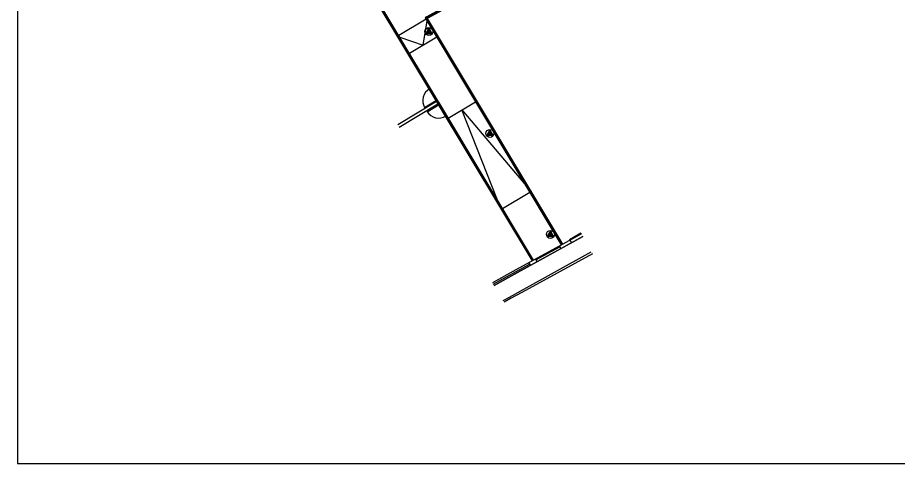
# Model space of a CAD drawing. Header units: millimetres. Extents: x 441156 to 441876, y 4514765 to 4515211.
# Drawn here: x 441613.7 to 441683.6, y 4514765 to 4514800.3 of the extents above; entities that cross this region are included whole.
import ezdxf

# ---------------------------------------------------------------- set-up
doc = ezdxf.new("R2010")
doc.units = ezdxf.units.MM
doc.layers.add('01_cartela', color=6, linetype='Continuous', plot=False)
doc.layers.add('01_eléctrico', color=170, linetype='Continuous')
doc.layers.add('01_piscinas', color=254, linetype='Continuous')

msp = doc.modelspace()

# ---------------------------------------------------------------- hatches: boundary and pattern name
at = {"layer": '01_eléctrico'}
h = msp.add_hatch(color=256, dxfattribs=at)
h.dxf.hatch_style = 1
h.paths.add_polyline_path([(441646.60307331, 4514799.04008618), (441646.35631425, 4514799.46748542), (441646.10955518, 4514799.04008618)])
h = msp.add_hatch(color=256, dxfattribs=at)
h.dxf.hatch_style = 1
h.paths.add_polyline_path([(441651.43687178, 4514790.97187509), (441651.19011272, 4514791.39927434), (441650.94335365, 4514790.9718751)])
h = msp.add_hatch(color=256, dxfattribs=at)
h.dxf.hatch_style = 1
h.paths.add_polyline_path([(441656.23138526, 4514782.96923554), (441655.9846262, 4514783.39663478), (441655.73786713, 4514782.96923554)])

# ---------------------------------------------------------------- linework, layer by layer
at = {"layer": '01_cartela', "color": 3}
msp.add_lwpolyline([(441613.74657037, 4514851.1105368), (441613.74657037, 4514764.97044075), (441736.29852261, 4514764.97044075), (441736.29852261, 4514851.1105368)], close=True, dxfattribs=at)
at = {"layer": '01_eléctrico', "elevation": 0.00000053}
for points in [[(441646.60307331, 4514799.04008618), (441646.35631425, 4514799.46748542), (441646.10955518, 4514799.04008618)], [(441651.43687178, 4514790.97187509), (441651.19011272, 4514791.39927434), (441650.94335365, 4514790.9718751)], [(441656.23138526, 4514782.96923554), (441655.9846262, 4514783.39663478), (441655.73786713, 4514782.96923554)]]:
    msp.add_lwpolyline(points, close=True, dxfattribs=at)
at = {"layer": '01_eléctrico'}
for centre in [(441646.35631425, 4514799.18255259, 0.00000053), (441651.19011272, 4514791.11434151, 0.00000053), (441655.9846262, 4514783.11170196, 0.00000053)]:
    msp.add_circle(centre, 0.31727935, dxfattribs=at)
at = {"layer": '01_piscinas'}
for p, q in [((441646.24454858, 4514800.22967197, 0.00000053), (441659.41355891, 4514807.52858077, 0.00000053)), ((441639.77079451, 4514805.60542726, 0.00000053), (441647.01305597, 4514793.54285898, 0.00000053)), ((441646.13738042, 4514800.16532913, 0.00000053), (441643.96707042, 4514798.86229382, 0.00000053)), ((441645.90083083, 4514798.09876039, 0.00000053), (441646.21363888, 4514800.03804428, 0.00000053)), ((441646.24454858, 4514800.22967197, 0.00000053), (441646.20168132, 4514800.20393483, 0.00000053)), ((441646.21921835, 4514800.27279896, 0.00000055), (441646.24454858, 4514800.22967197, 0.00000053)), ((441646.2321847, 4514800.15302089, 0.00000053), (441646.24454858, 4514800.22967197, 0.00000053)), ((441656.95980636, 4514782.34130698, 0.00000053), (441646.24308301, 4514800.22885167, 0.00000053)), ((441643.90276956, 4514798.82368813, 0.00000053), (441643.85846306, 4514798.7970869, 0.00000053)), ((441643.85846306, 4514798.7970869, 0.00000053), (441643.93431127, 4514798.77115287, 0.00000053)), ((441644.04438781, 4514798.7335155, 0.00000053), (441645.90083083, 4514798.09876039, 0.00000053)), ((441646.98537912, 4514798.74991379, 0.00000053), (441644.81639543, 4514797.44767478, 0.00000053)), ((441647.09387359, 4514798.81505293, 0.00000053), (441647.04968002, 4514798.78851949, 0.00000053)), ((441644.75209457, 4514797.4090691, 0.00000053), (441644.70778807, 4514797.38246786, 0.00000053)), ((441646.00989536, 4514793.17384841, 0.00000053), (441646.95441398, 4514793.74092919, 0.00000053)), ((441650.12356976, 4514793.65781504, 0.00000053), (441650.16502101, 4514793.68264917, 0.00000053)), ((441646.9615816, 4514793.62859367, 0.00000164), (441643.88734717, 4514791.78284998, 0.00000164)), ((441643.99029564, 4514791.61138104, 0.00000164), (441647.06453007, 4514793.45712472, 0.00000164)), ((441646.21579233, 4514792.83091046, 0.00000053), (441647.16031095, 4514793.39799124, 0.00000053)), ((441647.01305597, 4514793.54285898, 0.00000053), (441647.02190225, 4514793.52812479, 0.00000053)), ((441647.02190225, 4514793.52812479, 0.00000053), (441647.01305597, 4514793.54285898, 0.00000053)), ((441647.02190225, 4514793.52812479, 0.00000053), (441654.53822828, 4514781.00907994, 0.00000053)), ((441647.89383845, 4514792.3219462, 0.00000053), (441650.05923273, 4514793.61926966, 0.00000053)), ((441647.78396354, 4514792.25611832, 0.00000053), (441647.82950139, 4514792.2834008, 0.00000053)), ((441651.79922171, 4514785.81721664, 0.00000053), (441648.97449227, 4514792.96938375, 0.00000053)), ((441648.97449227, 4514792.96938375, 0.00000053), (441653.96929328, 4514787.0928921, 0.00000053)), ((441654.26553988, 4514786.74435155, 0.00000053), (441654.45640649, 4514786.51979285, 0.00000053)), ((441652.19193964, 4514785.16311337, 0.00000053), (441654.35061821, 4514786.45641334, 0.00000053)), ((441654.41495524, 4514786.49495872, 0.00000053), (441654.45640649, 4514786.51979285, 0.00000053)), ((441652.08327114, 4514785.09800828, 0.00000053), (441651.96739285, 4514785.39141015, 0.00000053)), ((441652.08327114, 4514785.09800828, 0.00000053), (441652.12760258, 4514785.12456798, 0.00000053)), ((441657.49298145, 4514782.72023304, 0.00000053), (441658.41089957, 4514783.22522412, 0.00000053)), ((441658.44705096, 4514783.15951204, 0.00000053), (441656.95980636, 4514782.34130698, 0.00000053)), ((441658.56755559, 4514782.94047178, 0.00000053), (441657.08837921, 4514782.12670543, 0.00000053)), ((441657.49298145, 4514782.72023304, 0.00000053), (441657.51708238, 4514782.67642499, 0.00000053)), ((441657.51708238, 4514782.67642499, 0.00000053), (441658.4350005, 4514783.18141607, 0.00000053)), ((441657.52913284, 4514782.65452096, 0.00000053), (441657.64963746, 4514782.4354807, 0.00000053)), ((441656.95980636, 4514782.34130698, 0.00000053), (441653.25207666, 4514780.30150583, 0.00000053)), ((441657.08837921, 4514782.12670543, 0.00000053), (441654.66700564, 4514780.79459091, 0.00000053)), ((441654.81414173, 4514781.13233969, 0.00000053), (441656.70883031, 4514782.17469937, 0.00000053)), ((441654.8398972, 4514781.08944188, 0.00000053), (441656.73293124, 4514782.13089131, 0.00000053)), ((441656.69677985, 4514782.19660339, 0.00000053), (441656.81728447, 4514781.97756313, 0.00000053)), ((441654.80126399, 4514781.15378859, 0.00000053), (441654.93004135, 4514780.93929955, 0.00000053)), ((441651.46149588, 4514779.16749683, 584.66575599), (441654.33444365, 4514780.76568385, 838.48460915)), ((441654.66700564, 4514780.79459091, 0.00000053), (441653.37290347, 4514780.08264282, 0.00000053)), ((441654.27519257, 4514780.86437129, 0.00000053), (441654.40396992, 4514780.64988226, 0.00000053)), ((441653.25207666, 4514780.30150583, 0.00000053), (441651.39749634, 4514779.2740932, 0.00000053)), ((441653.37290347, 4514780.08264282, 0.00000053), (441651.52625995, 4514779.05962707, 0.00000053))]:
    msp.add_line(p, q, dxfattribs=at)
at = {"layer": '01_piscinas', "elevation": 0.00000053}
for points in [[(441654.58353946, 4514781.03400781), (441647.06623866, 4514793.5546762), (441647.05739238, 4514793.56941039), (441639.81513093, 4514805.63197867), (441639.77728159, 4514805.69501978), (441632.52825036, 4514817.76940139), (441632.52801305, 4514817.76925891), (441625.29607496, 4514829.8146328), (441619.28289799, 4514839.83006212)], [(441654.64784032, 4514781.07261349), (441647.13053953, 4514793.59328188), (441647.12169325, 4514793.60801607), (441639.87943179, 4514805.67058435), (441639.84158245, 4514805.73362546), (441632.55394676, 4514817.87230876), (441632.55370819, 4514817.87216553), (441625.36037583, 4514829.85323848), (441619.35719836, 4514839.85201283)], [(441651.52625995, 4514779.05962707), (441653.37290347, 4514780.08264282), (441658.56755559, 4514782.94047178)], [(441652.24203451, 4514777.86744703), (441652.74690356, 4514778.1506428), (441653.64590356, 4514778.6516428), (441659.22744337, 4514781.74099921)], [(441659.31497877, 4514781.58188684), (441653.72990356, 4514778.5076428), (441652.82290356, 4514778.0376428), (441652.31278173, 4514777.74961185)]]:
    msp.add_lwpolyline(points, dxfattribs=at)
for points in [[(441733.80152151, 4514836.84526939, 0.0164873178), (441729.941051, 4514836.51536975, 0.0147570251), (441722.50275839, 4514835.40842934, 0.0064753203), (441716.72613465, 4514834.10548181, 0.0081662383), (441709.49245762, 4514832.24974676, 0.0216544653), (441700.37301078, 4514829.13504235, 0.0203224531), (441692.08927445, 4514825.50445053, 0.0071301443), (441686.53051536, 4514822.6439482, 0.0002218274), (441686.35889411, 4514822.55241672), (441685.06968918, 4514821.85298122), (441683.78080227, 4514821.15371826, 0.0026809456), (441681.72825373, 4514820.00791291), (441674.82663559, 4514816.1888006), (441672.21161554, 4514814.745731), (441664.29735012, 4514810.37833203), (441659.35443191, 4514807.63872531), (441646.18519361, 4514800.33969015), (441646.07115784, 4514800.27586286), (441656.85310346, 4514782.27945409)], [(441733.79953832, 4514836.77006272, 0.0164621357), (441729.94989689, 4514836.44089324, 0.0147546948), (441722.51715044, 4514835.33481359, 0.0064740219), (441716.74358279, 4514834.03253962, 0.0081654849), (441709.51294286, 4514832.17759532, 0.021652917), (441700.40030144, 4514829.06518378, 0.0203218385), (441692.12239248, 4514825.4371581, 0.0071298324), (441686.56578016, 4514822.5777561, 0.0002215412), (441686.39443893, 4514822.48637409), (441685.10545453, 4514821.78705824), (441683.81678817, 4514821.08791493, 0.002681048), (441681.7648651, 4514819.94245511), (441674.86291054, 4514816.12315664), (441672.24785212, 4514814.68006586), (441664.33364728, 4514810.31270033), (441659.39078961, 4514807.57312716), (441646.22168809, 4514800.27416781), (441646.17519445, 4514800.24814472), (441656.91744049, 4514782.31799947)]]:
    msp.add_lwpolyline(points, format="xyb", dxfattribs=at)
at = {"layer": '01_piscinas'}
for centre, start, end in [((441646.91010748, 4514793.71432796, 0.00000053), 118.1591252708, 210.9802399139), ((441647.11600445, 4514793.37139001, 0.00000053), 210.9802399768, 303.8013546516)]:
    msp.add_arc(centre, 1.05, start, end, dxfattribs=at)

doc.saveas('drawing.dxf')
